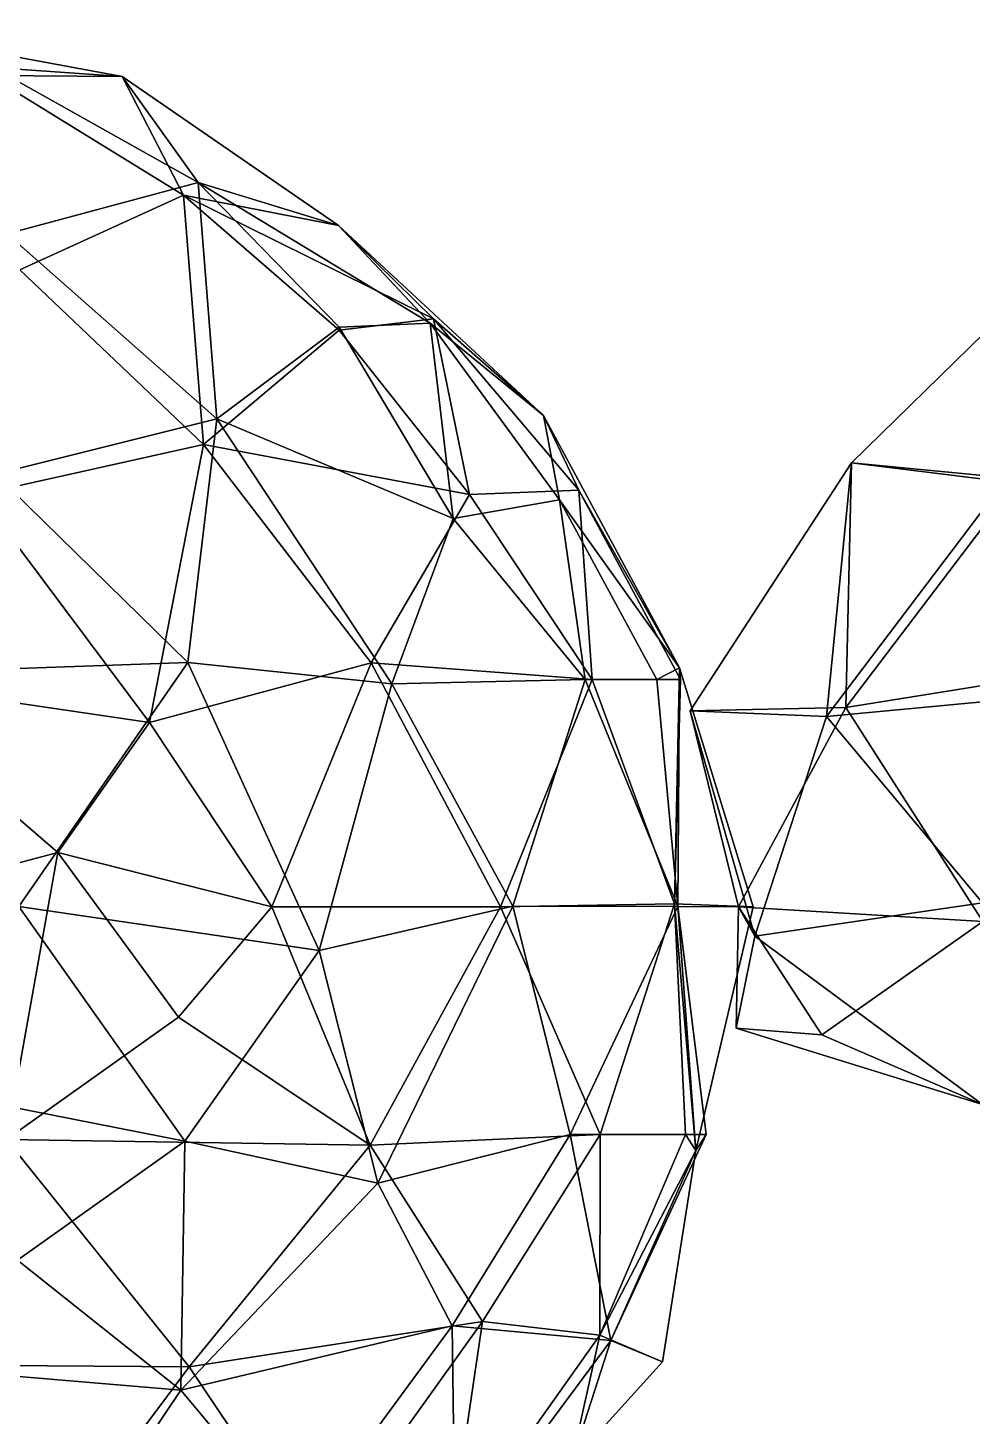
# Model space of a CAD drawing. Extents: x 290083 to 295691, y 4553739 to 4561622.
# Drawn here: x 293499.4 to 293573.4, y 4558760.1 to 4558868.9 of the extents above; entities that cross this region are included whole.
import ezdxf

# ---------------------------------------------------------------- set-up
doc = ezdxf.new("R2010")
doc.units = 0
doc.layers.add('Au_ppm_Pref_-_0_3', color=7, linetype='CONTINUOUS')

msp = doc.modelspace()

# ---------------------------------------------------------------- linework, layer by layer
at = {"layer": 'Au_ppm_Pref_-_0_3'}
for points in [[(293486.17, 4558868.88, 1805.59), (293506.8, 4558865.06, 1805.55), (293496.36, 4558865.15, 1810.51)], [(293486.17, 4558868.88, 1805.59), (293496.69, 4558865.76, 1800.55), (293506.8, 4558865.06, 1805.55)], [(293497.79, 4558852.74, 1794.02), (293512.75, 4558856.77, 1799.45), (293496.69, 4558865.76, 1800.55)], [(293496.69, 4558865.76, 1800.55), (293512.75, 4558856.77, 1799.45), (293506.8, 4558865.06, 1805.55)], [(293498.8, 4558849.92, 1817.01), (293496.36, 4558865.15, 1810.51), (293511.62, 4558855.76, 1812.01)], [(293506.8, 4558865.06, 1805.55), (293511.62, 4558855.76, 1812.01), (293496.36, 4558865.15, 1810.51)], [(293523.74, 4558853.39, 1805.56), (293511.62, 4558855.76, 1812.01), (293506.8, 4558865.06, 1805.55)], [(293506.8, 4558865.06, 1805.55), (293512.75, 4558856.77, 1799.45), (293523.74, 4558853.39, 1805.56)], [(293497.79, 4558852.74, 1794.02), (293514.21, 4558838.26, 1792.3), (293512.75, 4558856.77, 1799.45)], [(293514.21, 4558838.26, 1792.3), (293523.81, 4558845.43, 1796.36), (293512.75, 4558856.77, 1799.45)], [(293512.75, 4558856.77, 1799.45), (293530.94, 4558845.73, 1799.62), (293523.74, 4558853.39, 1805.56)], [(293523.81, 4558845.43, 1796.36), (293530.94, 4558845.73, 1799.62), (293512.75, 4558856.77, 1799.45)], [(293513.19, 4558836.24, 1818.33), (293498.8, 4558849.92, 1817.01), (293511.62, 4558855.76, 1812.01)], [(293513.19, 4558836.24, 1818.33), (293511.62, 4558855.76, 1812.01), (293523.81, 4558845.19, 1814.68)], [(293531.19, 4558846.09, 1811.49), (293523.81, 4558845.19, 1814.68), (293511.62, 4558855.76, 1812.01)], [(293523.74, 4558853.39, 1805.56), (293531.19, 4558846.09, 1811.49), (293511.62, 4558855.76, 1812.01)], [(293539.8, 4558838.52, 1805.7), (293531.19, 4558846.09, 1811.49), (293523.74, 4558853.39, 1805.56)], [(293523.74, 4558853.39, 1805.56), (293530.94, 4558845.73, 1799.62), (293539.8, 4558838.52, 1805.7)], [(293497.79, 4558852.74, 1794.02), (293496.86, 4558833.9, 1789.15), (293514.21, 4558838.26, 1792.3)], [(293513.19, 4558836.24, 1818.33), (293495.57, 4558832.32, 1820.83), (293498.8, 4558849.92, 1817.01)], [(293577.81, 4558848.37, 1912.46), (293576.12, 4558833.63, 1916.82), (293563.94, 4558834.79, 1912.46)], [(293577.81, 4558848.37, 1912.46), (293563.94, 4558834.79, 1912.46), (293576.84, 4558833.2, 1907.09)], [(293534.02, 4558832.32, 1815.2), (293523.81, 4558845.19, 1814.68), (293531.19, 4558846.09, 1811.49)], [(293532.72, 4558830.44, 1795.27), (293530.94, 4558845.73, 1799.62), (293523.81, 4558845.43, 1796.36)], [(293532.72, 4558830.44, 1795.27), (293541.07, 4558831.91, 1799.62), (293530.94, 4558845.73, 1799.62)], [(293530.94, 4558845.73, 1799.62), (293541.07, 4558831.91, 1799.62), (293539.8, 4558838.52, 1805.7)], [(293534.02, 4558832.32, 1815.2), (293531.19, 4558846.09, 1811.49), (293542.58, 4558832.65, 1811.49)], [(293542.58, 4558832.65, 1811.49), (293531.19, 4558846.09, 1811.49), (293539.8, 4558838.52, 1805.7)], [(293534.02, 4558832.32, 1815.2), (293513.19, 4558836.24, 1818.33), (293523.81, 4558845.19, 1814.68)], [(293523.81, 4558845.43, 1796.36), (293514.21, 4558838.26, 1792.3), (293532.72, 4558830.44, 1795.27)], [(293514.21, 4558838.26, 1792.3), (293496.86, 4558833.9, 1789.15), (293511.96, 4558819.17, 1789.6)], [(293511.96, 4558819.17, 1789.6), (293527.92, 4558817.49, 1791.76), (293514.21, 4558838.26, 1792.3)], [(293527.92, 4558817.49, 1791.76), (293532.72, 4558830.44, 1795.27), (293514.21, 4558838.26, 1792.3)], [(293542.58, 4558832.65, 1811.49), (293539.8, 4558838.52, 1805.7), (293550.45, 4558818.75, 1805.65)], [(293541.07, 4558831.91, 1799.62), (293550.45, 4558818.75, 1805.65), (293539.8, 4558838.52, 1805.7)], [(293508.95, 4558814.46, 1821.19), (293495.57, 4558832.32, 1820.83), (293513.19, 4558836.24, 1818.33)], [(293508.95, 4558814.46, 1821.19), (293513.19, 4558836.24, 1818.33), (293526.3, 4558819.12, 1818.67)], [(293526.3, 4558819.12, 1818.67), (293513.19, 4558836.24, 1818.33), (293534.02, 4558832.32, 1815.2)], [(293486.09, 4558818.25, 1788.73), (293511.96, 4558819.17, 1789.6), (293496.86, 4558833.9, 1789.15)], [(293563.49, 4558815.64, 1907.39), (293563.94, 4558834.79, 1912.46), (293551.3, 4558815.38, 1912.46)], [(293551.3, 4558815.38, 1912.46), (293563.94, 4558834.79, 1912.46), (293561.96, 4558814.93, 1917.27)], [(293563.94, 4558834.79, 1912.46), (293576.12, 4558833.63, 1916.82), (293561.96, 4558814.93, 1917.27)], [(293576.84, 4558833.2, 1907.09), (293563.94, 4558834.79, 1912.46), (293563.49, 4558815.64, 1907.39)], [(293586.97, 4558817.28, 1917.97), (293561.96, 4558814.93, 1917.27), (293576.12, 4558833.63, 1916.82)], [(293576.84, 4558833.2, 1907.09), (293563.49, 4558815.64, 1907.39), (293577.13, 4558817.83, 1901.96)], [(293508.95, 4558814.46, 1821.19), (293486.05, 4558817.83, 1820.93), (293495.57, 4558832.32, 1820.83)], [(293543.63, 4558817.83, 1814.9), (293526.3, 4558819.12, 1818.67), (293534.02, 4558832.32, 1815.2)], [(293543.08, 4558817.83, 1796.47), (293541.07, 4558831.91, 1799.62), (293532.72, 4558830.44, 1795.27)], [(293542.58, 4558832.65, 1811.49), (293543.63, 4558817.83, 1814.9), (293534.02, 4558832.32, 1815.2)], [(293543.08, 4558817.83, 1796.47), (293548.69, 4558817.83, 1799.62), (293541.07, 4558831.91, 1799.62)], [(293541.07, 4558831.91, 1799.62), (293548.69, 4558817.83, 1799.62), (293550.45, 4558818.75, 1805.65)], [(293542.58, 4558832.65, 1811.49), (293550.53, 4558817.83, 1811.49), (293543.63, 4558817.83, 1814.9)], [(293550.53, 4558817.83, 1811.49), (293542.58, 4558832.65, 1811.49), (293550.45, 4558818.75, 1805.65)], [(293532.72, 4558830.44, 1795.27), (293527.92, 4558817.49, 1791.76), (293543.08, 4558817.83, 1796.47)], [(293498.72, 4558800.03, 1789.12), (293511.96, 4558819.17, 1789.6), (293486.09, 4558818.25, 1788.73)], [(293498.72, 4558800.03, 1789.12), (293522.25, 4558796.59, 1789.61), (293511.96, 4558819.17, 1789.6)], [(293518.53, 4558800.01, 1820.89), (293508.95, 4558814.46, 1821.19), (293526.3, 4558819.12, 1818.67)], [(293511.96, 4558819.17, 1789.6), (293522.25, 4558796.59, 1789.61), (293527.92, 4558817.49, 1791.76)], [(293536.43, 4558800.02, 1817.4), (293518.53, 4558800.01, 1820.89), (293526.3, 4558819.12, 1818.67)], [(293536.43, 4558800.02, 1817.4), (293526.3, 4558819.12, 1818.67), (293543.63, 4558817.83, 1814.9)], [(293550.34, 4558800.03, 1799.43), (293550.45, 4558818.75, 1805.65), (293548.69, 4558817.83, 1799.62)], [(293550.08, 4558800.24, 1811.65), (293550.53, 4558817.83, 1811.49), (293550.45, 4558818.75, 1805.65)], [(293550.08, 4558800.24, 1811.65), (293550.45, 4558818.75, 1805.65), (293556.24, 4558800.01, 1805.55)], [(293550.34, 4558800.03, 1799.43), (293556.24, 4558800.01, 1805.55), (293550.45, 4558818.75, 1805.65)], [(293501.76, 4558804.27, 1820.47), (293485.79, 4558800.03, 1818.93), (293486.05, 4558817.83, 1820.93)], [(293501.76, 4558804.27, 1820.47), (293486.05, 4558817.83, 1820.93), (293508.95, 4558814.46, 1821.19)], [(293522.25, 4558796.59, 1789.61), (293537.41, 4558800.06, 1793.15), (293527.92, 4558817.49, 1791.76)], [(293537.41, 4558800.06, 1793.15), (293543.08, 4558817.83, 1796.47), (293527.92, 4558817.49, 1791.76)], [(293536.43, 4558800.02, 1817.4), (293543.63, 4558817.83, 1814.9), (293550.08, 4558800.24, 1811.65)], [(293537.41, 4558800.06, 1793.15), (293550.34, 4558800.03, 1799.43), (293543.08, 4558817.83, 1796.47)], [(293543.08, 4558817.83, 1796.47), (293550.34, 4558800.03, 1799.43), (293548.69, 4558817.83, 1799.62)], [(293550.53, 4558817.83, 1811.49), (293550.08, 4558800.24, 1811.65), (293543.63, 4558817.83, 1814.9)], [(293563.49, 4558815.64, 1907.39), (293574.21, 4558798.87, 1906.56), (293577.13, 4558817.83, 1901.96)], [(293586.97, 4558817.28, 1917.97), (293574.2, 4558800.32, 1917.07), (293561.96, 4558814.93, 1917.27)], [(293563.49, 4558815.64, 1907.39), (293551.3, 4558815.38, 1912.46), (293555.08, 4558800.01, 1909.39)], [(293561.96, 4558814.93, 1917.27), (293556.37, 4558797.73, 1914.04), (293551.3, 4558815.38, 1912.46)], [(293551.3, 4558815.38, 1912.46), (293556.37, 4558797.73, 1914.04), (293555.08, 4558800.01, 1909.39)], [(293555.08, 4558800.01, 1909.39), (293574.21, 4558798.87, 1906.56), (293563.49, 4558815.64, 1907.39)], [(293501.76, 4558804.27, 1820.47), (293508.95, 4558814.46, 1821.19), (293518.53, 4558800.01, 1820.89)], [(293561.96, 4558814.93, 1917.27), (293574.2, 4558800.32, 1917.07), (293556.37, 4558797.73, 1914.04)], [(293497.75, 4558781.79, 1818.3), (293485.79, 4558800.03, 1818.93), (293501.76, 4558804.27, 1820.47)], [(293511.21, 4558791.36, 1820.32), (293497.75, 4558781.79, 1818.3), (293501.76, 4558804.27, 1820.47)], [(293511.21, 4558791.36, 1820.32), (293501.76, 4558804.27, 1820.47), (293518.53, 4558800.01, 1820.89)], [(293498.72, 4558800.03, 1789.12), (293489.02, 4558786.12, 1790.46), (293511.72, 4558781.65, 1789.96)], [(293498.72, 4558800.03, 1789.12), (293511.72, 4558781.65, 1789.96), (293522.25, 4558796.59, 1789.61)], [(293522.25, 4558796.59, 1789.61), (293526.83, 4558778.37, 1790.97), (293537.41, 4558800.06, 1793.15)], [(293526.83, 4558778.37, 1790.97), (293541.89, 4558782.19, 1794.59), (293537.41, 4558800.06, 1793.15)], [(293550.08, 4558800.24, 1811.65), (293544.24, 4558782.19, 1815.19), (293536.43, 4558800.02, 1817.4)], [(293537.41, 4558800.06, 1793.15), (293541.89, 4558782.19, 1794.59), (293550.34, 4558800.03, 1799.43)], [(293541.89, 4558782.19, 1794.59), (293552.55, 4558782.19, 1799.62), (293550.34, 4558800.03, 1799.43)], [(293550.94, 4558782.19, 1811.49), (293544.24, 4558782.19, 1815.19), (293550.08, 4558800.24, 1811.65)], [(293550.94, 4558782.19, 1811.49), (293550.08, 4558800.24, 1811.65), (293551.75, 4558780.92, 1805.52)], [(293550.08, 4558800.24, 1811.65), (293556.24, 4558800.01, 1805.55), (293551.75, 4558780.92, 1805.52)], [(293551.75, 4558780.92, 1805.52), (293556.24, 4558800.01, 1805.55), (293550.34, 4558800.03, 1799.43)], [(293551.75, 4558780.92, 1805.52), (293550.34, 4558800.03, 1799.43), (293552.55, 4558782.19, 1799.62)], [(293574.2, 4558800.32, 1917.07), (293574.2, 4558784.53, 1912.46), (293556.37, 4558797.73, 1914.04)], [(293511.21, 4558791.36, 1820.32), (293518.53, 4558800.01, 1820.89), (293526.24, 4558781.34, 1818.65)], [(293526.24, 4558781.34, 1818.65), (293518.53, 4558800.01, 1820.89), (293536.43, 4558800.02, 1817.4)], [(293544.24, 4558782.19, 1815.19), (293526.24, 4558781.34, 1818.65), (293536.43, 4558800.02, 1817.4)], [(293556.37, 4558797.73, 1914.04), (293554.89, 4558790.52, 1912.46), (293555.08, 4558800.01, 1909.39)], [(293554.89, 4558790.52, 1912.46), (293561.6, 4558789.98, 1909.12), (293555.08, 4558800.01, 1909.39)], [(293561.6, 4558789.98, 1909.12), (293574.21, 4558798.87, 1906.56), (293555.08, 4558800.01, 1909.39)], [(293574.2, 4558784.53, 1912.46), (293574.21, 4558798.87, 1906.56), (293561.6, 4558789.98, 1909.12)], [(293574.2, 4558784.53, 1912.46), (293554.89, 4558790.52, 1912.46), (293556.37, 4558797.73, 1914.04)], [(293511.72, 4558781.65, 1789.96), (293526.83, 4558778.37, 1790.97), (293522.25, 4558796.59, 1789.61)], [(293497.75, 4558781.79, 1818.3), (293511.21, 4558791.36, 1820.32), (293526.24, 4558781.34, 1818.65)], [(293554.89, 4558790.52, 1912.46), (293574.2, 4558784.53, 1912.46), (293561.6, 4558789.98, 1909.12)], [(293511.72, 4558781.65, 1789.96), (293489.02, 4558786.12, 1790.46), (293498.61, 4558772.34, 1790.39)], [(293512.06, 4558763.99, 1817.98), (293486.06, 4558764.17, 1816.72), (293497.75, 4558781.79, 1818.3)], [(293497.75, 4558781.79, 1818.3), (293526.24, 4558781.34, 1818.65), (293512.06, 4558763.99, 1817.98)], [(293511.72, 4558781.65, 1789.96), (293498.61, 4558772.34, 1790.39), (293511.41, 4558762.15, 1791.22)], [(293511.72, 4558781.65, 1789.96), (293511.41, 4558762.15, 1791.22), (293526.83, 4558778.37, 1790.97)], [(293535.02, 4558767.54, 1815.72), (293526.24, 4558781.34, 1818.65), (293544.24, 4558782.19, 1815.19)], [(293532.65, 4558767.18, 1794.3), (293541.89, 4558782.19, 1794.59), (293526.83, 4558778.37, 1790.97)], [(293532.65, 4558767.18, 1794.3), (293545.07, 4558766.05, 1800.25), (293541.89, 4558782.19, 1794.59)], [(293544.21, 4558766.47, 1810.8), (293535.02, 4558767.54, 1815.72), (293544.24, 4558782.19, 1815.19)], [(293545.07, 4558766.05, 1800.25), (293552.55, 4558782.19, 1799.62), (293541.89, 4558782.19, 1794.59)], [(293544.21, 4558766.47, 1810.8), (293544.24, 4558782.19, 1815.19), (293550.94, 4558782.19, 1811.49)], [(293544.21, 4558766.47, 1810.8), (293550.94, 4558782.19, 1811.49), (293551.75, 4558780.92, 1805.52)], [(293545.07, 4558766.05, 1800.25), (293551.75, 4558780.92, 1805.52), (293552.55, 4558782.19, 1799.62)], [(293512.06, 4558763.99, 1817.98), (293526.24, 4558781.34, 1818.65), (293535.02, 4558767.54, 1815.72)], [(293549.12, 4558764.38, 1805.55), (293544.21, 4558766.47, 1810.8), (293551.75, 4558780.92, 1805.52)], [(293545.07, 4558766.05, 1800.25), (293549.12, 4558764.38, 1805.55), (293551.75, 4558780.92, 1805.52)], [(293526.83, 4558778.37, 1790.97), (293511.41, 4558762.15, 1791.22), (293532.65, 4558767.18, 1794.3)], [(293484.44, 4558764.42, 1792.59), (293511.41, 4558762.15, 1791.22), (293498.61, 4558772.34, 1790.39)], [(293521.96, 4558749.26, 1815.66), (293512.06, 4558763.99, 1817.98), (293535.02, 4558767.54, 1815.72)], [(293532.42, 4558749.8, 1810.22), (293521.96, 4558749.26, 1815.66), (293535.02, 4558767.54, 1815.72)], [(293532.42, 4558749.8, 1810.22), (293535.02, 4558767.54, 1815.72), (293544.21, 4558766.47, 1810.8)], [(293520.76, 4558750.97, 1794.66), (293532.65, 4558767.18, 1794.3), (293511.41, 4558762.15, 1791.22)], [(293532.88, 4558749.58, 1800.87), (293532.65, 4558767.18, 1794.3), (293520.76, 4558750.97, 1794.66)], [(293532.42, 4558749.8, 1810.22), (293544.21, 4558766.47, 1810.8), (293541.99, 4558756.48, 1805.55)], [(293532.88, 4558749.58, 1800.87), (293545.07, 4558766.05, 1800.25), (293532.65, 4558767.18, 1794.3)], [(293541.99, 4558756.48, 1805.55), (293544.21, 4558766.47, 1810.8), (293549.12, 4558764.38, 1805.55)], [(293532.88, 4558749.58, 1800.87), (293541.99, 4558756.48, 1805.55), (293545.07, 4558766.05, 1800.25)], [(293541.99, 4558756.48, 1805.55), (293549.12, 4558764.38, 1805.55), (293545.07, 4558766.05, 1800.25)], [(293484.44, 4558764.42, 1792.59), (293472.43, 4558747.82, 1792.39), (293500.58, 4558746.01, 1792.77)], [(293486.06, 4558764.17, 1816.72), (293500.03, 4558747.87, 1817.06), (293473.46, 4558746.19, 1816.8)], [(293484.44, 4558764.42, 1792.59), (293500.58, 4558746.01, 1792.77), (293511.41, 4558762.15, 1791.22)], [(293486.06, 4558764.17, 1816.72), (293512.06, 4558763.99, 1817.98), (293500.03, 4558747.87, 1817.06)], [(293500.03, 4558747.87, 1817.06), (293512.06, 4558763.99, 1817.98), (293521.96, 4558749.26, 1815.66)], [(293511.41, 4558762.15, 1791.22), (293500.58, 4558746.01, 1792.77), (293520.76, 4558750.97, 1794.66)]]:
    msp.add_3dface(points, dxfattribs=at)

doc.saveas('drawing.dxf')
